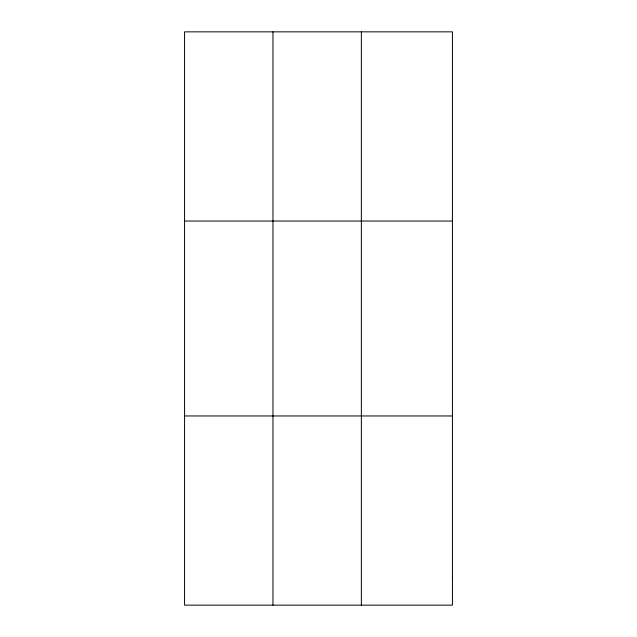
<?xml version="1.0" encoding="UTF-8"?>
<svg xmlns="http://www.w3.org/2000/svg" width="637" height="637" viewBox="0 0 637 637"><rect width="100%" height="100%" fill="white"/><g stroke="black" fill="none" stroke-linecap="round" stroke-linejoin="round"><path stroke-width="0.96" d="M272.962 605.15L272.962 31.85M361.354 605.15L361.354 31.85M184.571 221.039L452.429 221.039M184.571 415.961L452.429 415.961M452.429 578.125L452.429 605.15L184.571 605.15L184.571 31.85L452.429 31.85L452.429 578.125"/></g></svg>
